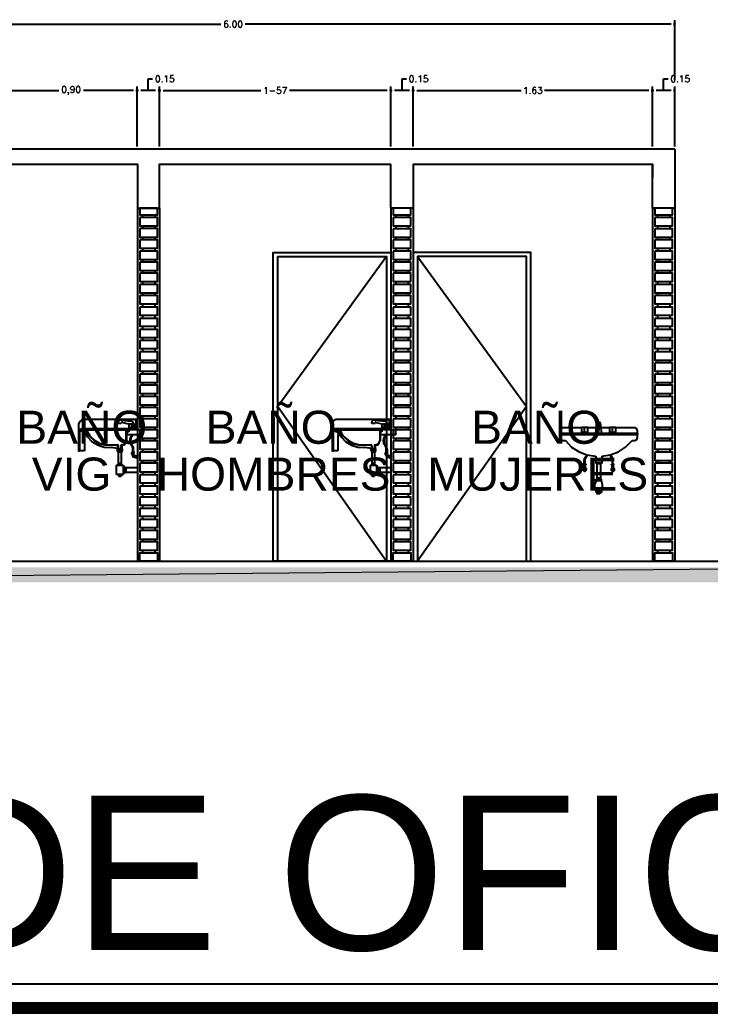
# Model space of a CAD drawing. Header units: inches. Extents: x 5 to 295, y 10 to 227.
# Drawn here: x 155.22 to 166.95, y 59.16 to 76.07 of the extents above; entities that cross this region are included whole.
import ezdxf

# ---------------------------------------------------------------- set-up
doc = ezdxf.new("R2010")
doc.units = ezdxf.units.IN
doc.header["$MEASUREMENT"] = 0
doc.linetypes.add('HIDDEN', pattern=[9.525, 6.35, -3.175])
for name, color, linetype in [('1- 2', 223, 'Continuous'), ('1- muro 1', 8, 'Continuous'), ('1- muro de carga', 5, 'Continuous'), ('1- proy', 2, 'HIDDEN'), ('1- tex', 81, 'Continuous'), ('8', 8, 'Continuous'), ('dim-75', 2, 'Continuous'), ('proy ante', 7, 'Continuous'), ('PUERTAS', 2, 'Continuous'), ('sanitarios', 2, 'Continuous')]:
    doc.layers.add(name, color=color, linetype=linetype)
doc.styles.add('75', font='romans.shx', dxfattribs={"height": 0.112})
doc.styles.add('ALA', font='arial.ttf')
doc.styles.add('ROMANT', font='arial.ttf', dxfattribs={"height": 22})
doc.dimstyles.new('DIM-75P', dxfattribs={"dimtxt": 0.06375, "dimasz": 0.06375, "dimexe": 0.0675, "dimexo": 0.0468, "dimgap": 0.0375, "dimtad": 0, "dimtih": 1, "dimtoh": 1, "dimzin": 0, "dimdsep": 46, "dimtxsty": '75', "dimblk": 'flecha', "dimcen": 0.0675, "dimclrd": 1, "dimclre": 1, "dimclrt": 256, "dimadec": 0, "dimazin": 0, "dimtfac": 1, "dimtmove": 1, "dimatfit": 3, "dimldrblk": 'flecha', "dimfxl": 0.045, "dimtolj": 1, "dimtzin": 0, "dimlwd": -1, "dimlwe": -1, "dimarcsym": 0})

# ---------------------------------------------------------------- blocks, each defined once
blk = doc.blocks.new('flecha')
at = {"ltscale": 6}
for points in [[(-0.02, 0.03), (-0.11, 0.13), (-0.12, 0.05), (-0.12, 0.21)], [(-0.02, -0.03), (-0.11, -0.13), (-0.12, -0.05), (-0.12, -0.21)]]:
    blk.add_hatch(color=256, dxfattribs=at).paths.add_polyline_path(points)
for p, q in [((0.01, -0.02), (-0.14, 0.24)), ((0.01, 0.02), (-0.14, -0.24)), ((-0.13, 0.24), (-0.13, 0.03)), ((-0.13, 0.03), (-0.1, 0.12)), ((0, 0), (-0.1, 0.12)), ((0, 0), (-0.1, -0.12)), ((-0.13, -0.02), (-0.13, -0.24)), ((-0.13, -0.02), (-0.1, -0.12))]:
    blk.add_line(p, q, dxfattribs=at)
for points in [[(-0.02, 0.03), (-0.11, 0.13), (-0.12, 0.05), (-0.12, 0.21)], [(-0.02, -0.03), (-0.11, -0.13), (-0.12, -0.05), (-0.12, -0.21)]]:
    blk.add_lwpolyline(points, close=True, dxfattribs=at)
blk = doc.blocks.new('*D1439')
at = {"layer": 'Defpoints', "color": 0, "transparency": 16777216}
for p in [(157.209, 74.865), (157.209, 73.865), (157.588, 73.865)]:
    blk.add_point(p, dxfattribs=at)
at = {"layer": 'dim-75', "color": 1, "transparency": 16777216}
for p, q in [((157.398, 74.865), (157.398, 75.063)), ((157.398, 75.063), (157.473, 75.063)), ((157.209, 73.912), (157.209, 74.933)), ((157.588, 73.912), (157.588, 74.933)), ((157.524, 74.865), (157.272, 74.865))]:
    blk.add_line(p, q, dxfattribs=at)
at = {"layer": 'dim-75', "color": 1, "transparency": 16777216, "xscale": 0.06375, "yscale": 0.06375, "zscale": 0.06375, "rotation": 180}
blk.add_blockref('flecha', (157.209, 74.865), dxfattribs=at)
at = {"layer": 'dim-75', "color": 1, "transparency": 16777216, "xscale": 0.06375, "yscale": 0.06375, "zscale": 0.06375}
blk.add_blockref('flecha', (157.588, 74.865), dxfattribs=at)
at = {"layer": 'dim-75', "transparency": 16777216, "insert": (157.681, 75.063), "char_height": 0.112, "attachment_point": 5, "style": '75'}
blk.add_mtext('\\A1;0.15', dxfattribs=at)
blk = doc.blocks.new('*D1440')
at = {"layer": 'Defpoints', "color": 0, "transparency": 16777216}
for p in [(161.521, 74.865), (161.521, 73.865), (161.9, 73.865)]:
    blk.add_point(p, dxfattribs=at)
at = {"layer": 'dim-75', "color": 1, "transparency": 16777216}
for p, q in [((161.711, 74.865), (161.711, 75.063)), ((161.711, 75.063), (161.786, 75.063)), ((161.521, 73.912), (161.521, 74.933)), ((161.9, 73.912), (161.9, 74.933)), ((161.837, 74.865), (161.585, 74.865))]:
    blk.add_line(p, q, dxfattribs=at)
at = {"layer": 'dim-75', "color": 1, "transparency": 16777216, "xscale": 0.06375, "yscale": 0.06375, "zscale": 0.06375, "rotation": 180}
blk.add_blockref('flecha', (161.521, 74.865), dxfattribs=at)
at = {"layer": 'dim-75', "color": 1, "transparency": 16777216, "xscale": 0.06375, "yscale": 0.06375, "zscale": 0.06375}
blk.add_blockref('flecha', (161.9, 74.865), dxfattribs=at)
at = {"layer": 'dim-75', "transparency": 16777216, "insert": (161.994, 75.063), "char_height": 0.112, "attachment_point": 5, "style": '75'}
blk.add_mtext('\\A1;0.15', dxfattribs=at)
blk = doc.blocks.new('*D1441')
at = {"layer": 'Defpoints', "color": 0, "transparency": 16777216}
for p in [(165.968, 74.865), (165.968, 73.865), (166.348, 73.865)]:
    blk.add_point(p, dxfattribs=at)
at = {"layer": 'dim-75', "color": 1, "transparency": 16777216}
for p, q in [((166.158, 74.865), (166.158, 75.063)), ((166.158, 75.063), (166.233, 75.063)), ((165.968, 73.912), (165.968, 74.933)), ((166.348, 73.912), (166.348, 74.933)), ((166.284, 74.865), (166.032, 74.865))]:
    blk.add_line(p, q, dxfattribs=at)
at = {"layer": 'dim-75', "color": 1, "transparency": 16777216, "xscale": 0.06375, "yscale": 0.06375, "zscale": 0.06375, "rotation": 180}
blk.add_blockref('flecha', (165.968, 74.865), dxfattribs=at)
at = {"layer": 'dim-75', "color": 1, "transparency": 16777216, "xscale": 0.06375, "yscale": 0.06375, "zscale": 0.06375}
blk.add_blockref('flecha', (166.348, 74.865), dxfattribs=at)
at = {"layer": 'dim-75', "transparency": 16777216, "insert": (166.441, 75.063), "char_height": 0.112, "attachment_point": 5, "style": '75'}
blk.add_mtext('\\A1;0.15', dxfattribs=at)
blk = doc.blocks.new('*D1442')
at = {"layer": 'Defpoints', "color": 0, "transparency": 16777216}
for p in [(151.332, 75.992), (151.332, 74.992), (166.348, 74.992)]:
    blk.add_point(p, dxfattribs=at)
at = {"layer": 'dim-75', "color": 1, "transparency": 16777216}
for p, q in [((151.332, 75.038), (151.332, 76.059)), ((151.396, 75.992), (158.634, 75.992)), ((166.284, 75.992), (159.045, 75.992)), ((166.348, 75.038), (166.348, 76.059))]:
    blk.add_line(p, q, dxfattribs=at)
at = {"layer": 'dim-75', "color": 1, "transparency": 16777216, "xscale": 0.06375, "yscale": 0.06375, "zscale": 0.06375, "rotation": 180}
blk.add_blockref('flecha', (151.332, 75.992), dxfattribs=at)
at = {"layer": 'dim-75', "color": 1, "transparency": 16777216, "xscale": 0.06375, "yscale": 0.06375, "zscale": 0.06375}
blk.add_blockref('flecha', (166.348, 75.992), dxfattribs=at)
at = {"layer": 'dim-75', "transparency": 16777216, "insert": (158.84, 75.992), "char_height": 0.112, "attachment_point": 5, "style": '75'}
blk.add_mtext('\\A1;6.00', dxfattribs=at)
blk = doc.blocks.new('*D1445')
at = {"layer": 'Defpoints', "color": 0, "transparency": 16777216}
for p in [(157.209, 74.865), (154.965, 73.865), (157.209, 73.865)]:
    blk.add_point(p, dxfattribs=at)
at = {"layer": 'dim-75', "color": 1, "transparency": 16777216}
for p, q in [((154.965, 73.912), (154.965, 74.933)), ((157.209, 73.912), (157.209, 74.933)), ((155.029, 74.865), (155.879, 74.865)), ((157.145, 74.865), (156.295, 74.865))]:
    blk.add_line(p, q, dxfattribs=at)
at = {"layer": 'dim-75', "color": 1, "transparency": 16777216, "xscale": 0.06375, "yscale": 0.06375, "zscale": 0.06375, "rotation": 180}
blk.add_blockref('flecha', (154.965, 74.865), dxfattribs=at)
at = {"layer": 'dim-75', "color": 1, "transparency": 16777216, "xscale": 0.06375, "yscale": 0.06375, "zscale": 0.06375}
blk.add_blockref('flecha', (157.209, 74.865), dxfattribs=at)
at = {"layer": 'dim-75', "transparency": 16777216, "insert": (156.087, 74.865), "char_height": 0.112, "attachment_point": 5, "style": '75'}
blk.add_mtext('\\A1;0,90', dxfattribs=at)
blk = doc.blocks.new('*D1446')
at = {"layer": 'Defpoints', "color": 0, "transparency": 16777216}
for p in [(161.521, 74.865), (157.588, 73.865), (161.521, 73.865)]:
    blk.add_point(p, dxfattribs=at)
at = {"layer": 'dim-75', "color": 1, "transparency": 16777216}
for p, q in [((157.588, 73.912), (157.588, 74.933)), ((161.521, 73.912), (161.521, 74.933)), ((157.651, 74.865), (159.312, 74.865)), ((161.458, 74.865), (159.797, 74.865))]:
    blk.add_line(p, q, dxfattribs=at)
at = {"layer": 'dim-75', "color": 1, "transparency": 16777216, "xscale": 0.06375, "yscale": 0.06375, "zscale": 0.06375, "rotation": 180}
blk.add_blockref('flecha', (157.588, 74.865), dxfattribs=at)
at = {"layer": 'dim-75', "color": 1, "transparency": 16777216, "xscale": 0.06375, "yscale": 0.06375, "zscale": 0.06375}
blk.add_blockref('flecha', (161.521, 74.865), dxfattribs=at)
at = {"layer": 'dim-75', "transparency": 16777216, "insert": (159.555, 74.865), "char_height": 0.112, "attachment_point": 5, "style": '75'}
blk.add_mtext('\\A1;1-57', dxfattribs=at)
blk = doc.blocks.new('*D1447')
at = {"layer": 'Defpoints', "color": 0, "transparency": 16777216}
for p in [(165.968, 74.865), (161.9, 73.865), (165.968, 73.865)]:
    blk.add_point(p, dxfattribs=at)
at = {"layer": 'dim-75', "color": 1, "transparency": 16777216}
for p, q in [((161.9, 73.912), (161.9, 74.933)), ((165.968, 73.912), (165.968, 74.933)), ((161.964, 74.865), (163.734, 74.865)), ((165.905, 74.865), (164.135, 74.865))]:
    blk.add_line(p, q, dxfattribs=at)
at = {"layer": 'dim-75', "color": 1, "transparency": 16777216, "xscale": 0.06375, "yscale": 0.06375, "zscale": 0.06375, "rotation": 180}
blk.add_blockref('flecha', (161.9, 74.865), dxfattribs=at)
at = {"layer": 'dim-75', "color": 1, "transparency": 16777216, "xscale": 0.06375, "yscale": 0.06375, "zscale": 0.06375}
blk.add_blockref('flecha', (165.968, 74.865), dxfattribs=at)
at = {"layer": 'dim-75', "transparency": 16777216, "insert": (163.934, 74.865), "char_height": 0.112, "attachment_point": 5, "style": '75'}
blk.add_mtext('\\A1;1.63', dxfattribs=at)

msp = doc.modelspace()

# ---------------------------------------------------------------- hatches: boundary and pattern name
at = {"layer": 'proy ante', "true_color": 0xffffff}
for points in [[(142.453, 66.756), (142.453, 66.503), (169.689, 66.756)], [(142.453, 66.503), (169.689, 66.756), (169.689, 66.503)]]:
    msp.add_hatch(color=7, dxfattribs=at).paths.add_polyline_path(points)

# ---------------------------------------------------------------- linework, layer by layer
at = {"layer": '1- 2', "lineweight": 25}
for points in [[(157.256, 72.862), (157.256, 72.751), (157.556, 72.751), (157.556, 72.862), (157.256, 72.862)], [(157.256, 72.704), (157.256, 72.562), (157.556, 72.562), (157.556, 72.704), (157.256, 72.704)], [(157.303, 72.751), (157.303, 72.704)], [(157.509, 72.751), (157.509, 72.704)], [(161.561, 72.862), (161.561, 72.751), (161.861, 72.751), (161.861, 72.862), (161.561, 72.862)], [(161.561, 72.704), (161.561, 72.562), (161.861, 72.562), (161.861, 72.704), (161.561, 72.704)], [(161.608, 72.751), (161.608, 72.704)], [(161.814, 72.751), (161.814, 72.704)], [(166.008, 72.862), (166.008, 72.751), (166.308, 72.751), (166.308, 72.862), (166.008, 72.862)], [(166.008, 72.704), (166.008, 72.562), (166.308, 72.562), (166.308, 72.704), (166.008, 72.704)], [(166.055, 72.751), (166.055, 72.704)], [(166.055, 72.751), (166.055, 72.704)], [(166.261, 72.751), (166.261, 72.704)], [(166.261, 72.751), (166.261, 72.704)], [(157.303, 72.562), (157.303, 72.515)], [(157.509, 72.562), (157.509, 72.515)], [(161.608, 72.562), (161.608, 72.514)], [(161.814, 72.562), (161.814, 72.514)], [(166.055, 72.562), (166.055, 72.514)], [(166.261, 72.562), (166.261, 72.514)], [(157.256, 72.515), (157.256, 72.372), (157.556, 72.372), (157.556, 72.515), (157.256, 72.515)], [(157.303, 72.372), (157.303, 72.325)], [(157.509, 72.372), (157.509, 72.325)], [(161.561, 72.514), (161.561, 72.372), (161.861, 72.372), (161.861, 72.514), (161.561, 72.514)], [(161.608, 72.372), (161.608, 72.325)], [(161.814, 72.372), (161.814, 72.325)], [(166.008, 72.514), (166.008, 72.372), (166.308, 72.372), (166.308, 72.514), (166.008, 72.514)], [(166.055, 72.372), (166.055, 72.325)], [(166.261, 72.372), (166.261, 72.325)], [(157.256, 72.325), (157.256, 72.183), (157.556, 72.183), (157.556, 72.325), (157.256, 72.325)], [(161.561, 72.325), (161.561, 72.183), (161.861, 72.183), (161.861, 72.325), (161.561, 72.325)], [(166.008, 72.325), (166.008, 72.183), (166.308, 72.183), (166.308, 72.325), (166.008, 72.325)], [(157.256, 72.135), (157.256, 71.993), (157.556, 71.993), (157.556, 72.135), (157.256, 72.135)], [(157.303, 72.183), (157.303, 72.135)], [(157.509, 72.183), (157.509, 72.135)], [(161.561, 72.135), (161.561, 71.993), (161.861, 71.993), (161.861, 72.135), (161.561, 72.135)], [(161.608, 72.183), (161.608, 72.135)], [(161.814, 72.183), (161.814, 72.135)], [(166.008, 72.135), (166.008, 71.993), (166.308, 71.993), (166.308, 72.135), (166.008, 72.135)], [(166.055, 72.183), (166.055, 72.135)], [(166.261, 72.183), (166.261, 72.135)], [(157.256, 71.946), (157.256, 71.804), (157.556, 71.804), (157.556, 71.946), (157.256, 71.946)], [(157.303, 71.993), (157.303, 71.946)], [(157.509, 71.993), (157.509, 71.946)], [(161.561, 71.946), (161.561, 71.804), (161.861, 71.804), (161.861, 71.946), (161.561, 71.946)], [(161.608, 71.993), (161.608, 71.946)], [(161.814, 71.993), (161.814, 71.946)], [(166.008, 71.946), (166.008, 71.804), (166.308, 71.804), (166.308, 71.946), (166.008, 71.946)], [(166.055, 71.993), (166.055, 71.946)], [(166.261, 71.993), (166.261, 71.946)], [(157.256, 71.756), (157.256, 71.614), (157.556, 71.614), (157.556, 71.756), (157.256, 71.756)], [(157.303, 71.804), (157.303, 71.756)], [(157.509, 71.804), (157.509, 71.756)], [(161.561, 71.756), (161.561, 71.614), (161.861, 71.614), (161.861, 71.756), (161.561, 71.756)], [(161.608, 71.804), (161.608, 71.756)], [(161.814, 71.804), (161.814, 71.756)], [(166.008, 71.756), (166.008, 71.614), (166.308, 71.614), (166.308, 71.756), (166.008, 71.756)], [(166.055, 71.804), (166.055, 71.756)], [(166.261, 71.804), (166.261, 71.756)], [(157.256, 71.567), (157.256, 71.424), (157.556, 71.424), (157.556, 71.567), (157.256, 71.567)], [(157.303, 71.614), (157.303, 71.567)], [(157.509, 71.614), (157.509, 71.567)], [(161.561, 71.567), (161.561, 71.424), (161.861, 71.424), (161.861, 71.567), (161.561, 71.567)], [(161.608, 71.614), (161.608, 71.567)], [(161.814, 71.614), (161.814, 71.567)], [(166.008, 71.567), (166.008, 71.424), (166.308, 71.424), (166.308, 71.567), (166.008, 71.567)], [(166.055, 71.614), (166.055, 71.567)], [(166.261, 71.614), (166.261, 71.567)], [(157.256, 71.377), (157.256, 71.235), (157.556, 71.235), (157.556, 71.377), (157.256, 71.377)], [(157.303, 71.424), (157.303, 71.377)], [(157.509, 71.424), (157.509, 71.377)], [(161.561, 71.377), (161.561, 71.235), (161.861, 71.235), (161.861, 71.377), (161.561, 71.377)], [(161.608, 71.424), (161.608, 71.377)], [(161.814, 71.424), (161.814, 71.377)], [(166.008, 71.377), (166.008, 71.235), (166.308, 71.235), (166.308, 71.377), (166.008, 71.377)], [(166.055, 71.424), (166.055, 71.377)], [(166.261, 71.424), (166.261, 71.377)], [(157.256, 71.18), (157.256, 71.045), (157.556, 71.045), (157.556, 71.18), (157.256, 71.18)], [(157.303, 71.235), (157.303, 71.18)], [(157.509, 71.235), (157.509, 71.18)], [(161.561, 71.18), (161.561, 71.045), (161.861, 71.045), (161.861, 71.18), (161.561, 71.18)], [(161.608, 71.235), (161.608, 71.18)], [(161.814, 71.235), (161.814, 71.18)], [(166.008, 71.18), (166.008, 71.045), (166.308, 71.045), (166.308, 71.18), (166.008, 71.18)], [(166.055, 71.235), (166.055, 71.18)], [(166.261, 71.235), (166.261, 71.18)], [(157.303, 71.045), (157.303, 70.99)], [(157.509, 71.045), (157.509, 70.99)], [(161.608, 71.045), (161.608, 70.99)], [(161.814, 71.045), (161.814, 70.99)], [(166.055, 71.045), (166.055, 70.99)], [(166.261, 71.045), (166.261, 70.99)], [(157.256, 70.99), (157.256, 70.856), (157.556, 70.856), (157.556, 70.99), (157.256, 70.99)], [(157.303, 70.856), (157.303, 70.8)], [(157.509, 70.856), (157.509, 70.8)], [(161.561, 70.99), (161.561, 70.856), (161.861, 70.856), (161.861, 70.99), (161.561, 70.99)], [(161.608, 70.856), (161.608, 70.8)], [(161.814, 70.856), (161.814, 70.8)], [(166.008, 70.99), (166.008, 70.856), (166.308, 70.856), (166.308, 70.99), (166.008, 70.99)], [(166.055, 70.856), (166.055, 70.8)], [(166.261, 70.856), (166.261, 70.8)], [(157.256, 70.8), (157.256, 70.666), (157.556, 70.666), (157.556, 70.8), (157.256, 70.8)], [(157.303, 70.666), (157.303, 70.611)], [(157.509, 70.666), (157.509, 70.611)], [(161.561, 70.8), (161.561, 70.666), (161.861, 70.666), (161.861, 70.8), (161.561, 70.8)], [(161.608, 70.666), (161.608, 70.611)], [(161.814, 70.666), (161.814, 70.611)], [(166.008, 70.8), (166.008, 70.666), (166.308, 70.666), (166.308, 70.8), (166.008, 70.8)], [(166.055, 70.666), (166.055, 70.611)], [(166.261, 70.666), (166.261, 70.611)], [(157.256, 70.611), (157.256, 70.477), (157.556, 70.477), (157.556, 70.611), (157.256, 70.611)], [(161.561, 70.611), (161.561, 70.477), (161.861, 70.477), (161.861, 70.611), (161.561, 70.611)], [(166.008, 70.611), (166.008, 70.477), (166.308, 70.477), (166.308, 70.611), (166.008, 70.611)], [(157.256, 70.421), (157.256, 70.279), (157.556, 70.279), (157.556, 70.421), (157.256, 70.421)], [(157.303, 70.477), (157.303, 70.421)], [(157.509, 70.477), (157.509, 70.421)], [(161.561, 70.421), (161.561, 70.279), (161.861, 70.279), (161.861, 70.421), (161.561, 70.421)], [(161.608, 70.477), (161.608, 70.421)], [(161.814, 70.477), (161.814, 70.421)], [(166.008, 70.421), (166.008, 70.279), (166.308, 70.279), (166.308, 70.421), (166.008, 70.421)], [(166.055, 70.477), (166.055, 70.421)], [(166.261, 70.477), (166.261, 70.421)], [(157.256, 70.232), (157.256, 70.09), (157.556, 70.09), (157.556, 70.232), (157.256, 70.232)], [(157.303, 70.279), (157.303, 70.232)], [(157.509, 70.279), (157.509, 70.232)], [(161.561, 70.232), (161.561, 70.09), (161.861, 70.09), (161.861, 70.232), (161.561, 70.232)], [(161.608, 70.279), (161.608, 70.232)], [(161.814, 70.279), (161.814, 70.232)], [(166.008, 70.232), (166.008, 70.09), (166.308, 70.09), (166.308, 70.232), (166.008, 70.232)], [(166.055, 70.279), (166.055, 70.232)], [(166.261, 70.279), (166.261, 70.232)], [(157.256, 70.042), (157.256, 69.9), (157.556, 69.9), (157.556, 70.042), (157.256, 70.042)], [(157.303, 70.09), (157.303, 70.042)], [(157.509, 70.09), (157.509, 70.042)], [(161.561, 70.042), (161.561, 69.9), (161.861, 69.9), (161.861, 70.042), (161.561, 70.042)], [(161.608, 70.09), (161.608, 70.042)], [(161.814, 70.09), (161.814, 70.042)], [(166.008, 70.042), (166.008, 69.9), (166.308, 69.9), (166.308, 70.042), (166.008, 70.042)], [(166.055, 70.09), (166.055, 70.042)], [(166.261, 70.09), (166.261, 70.042)], [(157.256, 69.853), (157.256, 69.71), (157.556, 69.71), (157.556, 69.853), (157.256, 69.853)], [(157.303, 69.9), (157.303, 69.853)], [(157.509, 69.9), (157.509, 69.853)], [(161.561, 69.853), (161.561, 69.71), (161.861, 69.71), (161.861, 69.853), (161.561, 69.853)], [(161.608, 69.9), (161.608, 69.853)], [(161.814, 69.9), (161.814, 69.853)], [(166.008, 69.853), (166.008, 69.71), (166.308, 69.71), (166.308, 69.853), (166.008, 69.853)], [(166.055, 69.9), (166.055, 69.853)], [(166.261, 69.9), (166.261, 69.853)], [(157.256, 69.663), (157.256, 69.521), (157.556, 69.521), (157.556, 69.663), (157.256, 69.663)], [(157.303, 69.71), (157.303, 69.663)], [(157.509, 69.71), (157.509, 69.663)], [(161.561, 69.663), (161.561, 69.521), (161.861, 69.521), (161.861, 69.663), (161.561, 69.663)], [(161.608, 69.71), (161.608, 69.663)], [(161.814, 69.71), (161.814, 69.663)], [(166.008, 69.663), (166.008, 69.521), (166.308, 69.521), (166.308, 69.663), (166.008, 69.663)], [(166.055, 69.71), (166.055, 69.663)], [(166.261, 69.71), (166.261, 69.663)], [(157.303, 69.521), (157.303, 69.473)], [(157.509, 69.521), (157.509, 69.473)], [(161.608, 69.521), (161.608, 69.473)], [(161.814, 69.521), (161.814, 69.473)], [(166.055, 69.521), (166.055, 69.473)], [(166.261, 69.521), (166.261, 69.473)], [(157.256, 69.473), (157.256, 69.331), (157.556, 69.331), (157.556, 69.473), (157.256, 69.473)], [(157.303, 69.331), (157.303, 69.284)], [(157.509, 69.331), (157.509, 69.284)], [(161.561, 69.473), (161.561, 69.331), (161.861, 69.331), (161.861, 69.473), (161.561, 69.473)], [(161.608, 69.331), (161.608, 69.284)], [(161.814, 69.331), (161.814, 69.284)], [(166.008, 69.473), (166.008, 69.331), (166.308, 69.331), (166.308, 69.473), (166.008, 69.473)], [(166.055, 69.331), (166.055, 69.284)], [(166.261, 69.331), (166.261, 69.284)], [(157.256, 69.284), (157.256, 69.142), (157.556, 69.142), (157.556, 69.284), (157.256, 69.284)], [(161.561, 69.284), (161.561, 69.142), (161.861, 69.142), (161.861, 69.284), (161.561, 69.284)], [(166.008, 69.284), (166.008, 69.142), (166.308, 69.142), (166.308, 69.284), (166.008, 69.284)], [(157.256, 69.094), (157.256, 68.952), (157.556, 68.952), (157.556, 69.094), (157.256, 69.094)], [(157.303, 69.142), (157.303, 69.094)], [(157.509, 69.142), (157.509, 69.094)], [(161.561, 69.094), (161.561, 68.952), (161.861, 68.952), (161.861, 69.094), (161.561, 69.094)], [(161.608, 69.142), (161.608, 69.094)], [(161.814, 69.142), (161.814, 69.094)], [(166.008, 69.094), (166.008, 68.952), (166.308, 68.952), (166.308, 69.094), (166.008, 69.094)], [(166.055, 69.142), (166.055, 69.094)], [(166.261, 69.142), (166.261, 69.094)], [(157.256, 68.905), (157.256, 68.763), (157.556, 68.763), (157.556, 68.905), (157.256, 68.905)], [(157.303, 68.952), (157.303, 68.905)], [(157.509, 68.952), (157.509, 68.905)], [(161.561, 68.905), (161.561, 68.763), (161.861, 68.763), (161.861, 68.905), (161.561, 68.905)], [(161.608, 68.952), (161.608, 68.905)], [(161.814, 68.952), (161.814, 68.905)], [(166.008, 68.905), (166.008, 68.763), (166.308, 68.763), (166.308, 68.905), (166.008, 68.905)], [(166.055, 68.952), (166.055, 68.905)], [(166.261, 68.952), (166.261, 68.905)], [(157.256, 68.715), (157.256, 68.573), (157.556, 68.573), (157.556, 68.715), (157.256, 68.715)], [(157.303, 68.763), (157.303, 68.715)], [(157.509, 68.763), (157.509, 68.715)], [(161.561, 68.715), (161.561, 68.573), (161.861, 68.573), (161.861, 68.715), (161.561, 68.715)], [(161.608, 68.763), (161.608, 68.715)], [(161.814, 68.763), (161.814, 68.715)], [(166.008, 68.715), (166.008, 68.573), (166.308, 68.573), (166.308, 68.715), (166.008, 68.715)], [(166.055, 68.763), (166.055, 68.715)], [(166.261, 68.763), (166.261, 68.715)], [(157.256, 68.526), (157.256, 68.383), (157.556, 68.383), (157.556, 68.526), (157.256, 68.526)], [(157.303, 68.573), (157.303, 68.526)], [(157.509, 68.573), (157.509, 68.526)], [(161.561, 68.526), (161.561, 68.383), (161.861, 68.383), (161.861, 68.526), (161.561, 68.526)], [(161.608, 68.573), (161.608, 68.526)], [(161.814, 68.573), (161.814, 68.526)], [(166.008, 68.526), (166.008, 68.383), (166.308, 68.383), (166.308, 68.526), (166.008, 68.526)], [(166.055, 68.573), (166.055, 68.526)], [(166.261, 68.573), (166.261, 68.526)], [(157.256, 68.328), (157.256, 68.194), (157.556, 68.194), (157.556, 68.328), (157.256, 68.328)], [(157.303, 68.383), (157.303, 68.328)], [(157.509, 68.383), (157.509, 68.328)], [(161.561, 68.328), (161.561, 68.194), (161.861, 68.194), (161.861, 68.328), (161.561, 68.328)], [(161.608, 68.383), (161.608, 68.328)], [(161.814, 68.383), (161.814, 68.328)], [(166.008, 68.328), (166.008, 68.194), (166.308, 68.194), (166.308, 68.328), (166.008, 68.328)], [(166.055, 68.383), (166.055, 68.328)], [(166.261, 68.383), (166.261, 68.328)], [(157.256, 68.139), (157.256, 68.004), (157.556, 68.004), (157.556, 68.139), (157.256, 68.139)], [(157.303, 68.194), (157.303, 68.139)], [(157.509, 68.194), (157.509, 68.139)], [(161.561, 68.138), (161.561, 68.004), (161.861, 68.004), (161.861, 68.138), (161.561, 68.138)], [(161.608, 68.194), (161.608, 68.138)], [(161.814, 68.194), (161.814, 68.138)], [(166.008, 68.138), (166.008, 68.004), (166.308, 68.004), (166.308, 68.138), (166.008, 68.138)], [(166.055, 68.194), (166.055, 68.138)], [(166.261, 68.194), (166.261, 68.138)], [(157.303, 68.004), (157.303, 67.949)], [(157.509, 68.004), (157.509, 67.949)], [(161.608, 68.004), (161.608, 67.949)], [(161.814, 68.004), (161.814, 67.949)], [(166.055, 68.004), (166.055, 67.949)], [(166.261, 68.004), (166.261, 67.949)], [(157.256, 67.949), (157.256, 67.815), (157.556, 67.815), (157.556, 67.949), (157.256, 67.949)], [(157.303, 67.815), (157.303, 67.759)], [(157.509, 67.815), (157.509, 67.759)], [(161.561, 67.949), (161.561, 67.815), (161.861, 67.815), (161.861, 67.949), (161.561, 67.949)], [(161.608, 67.815), (161.608, 67.759)], [(161.814, 67.815), (161.814, 67.759)], [(166.008, 67.949), (166.008, 67.815), (166.308, 67.815), (166.308, 67.949), (166.008, 67.949)], [(166.055, 67.815), (166.055, 67.759)], [(166.261, 67.815), (166.261, 67.759)], [(157.256, 67.759), (157.256, 67.625), (157.556, 67.625), (157.556, 67.759), (157.256, 67.759)], [(157.303, 67.625), (157.303, 67.57)], [(157.509, 67.625), (157.509, 67.57)], [(161.561, 67.759), (161.561, 67.625), (161.861, 67.625), (161.861, 67.759), (161.561, 67.759)], [(161.608, 67.625), (161.608, 67.57)], [(161.814, 67.625), (161.814, 67.57)], [(166.008, 67.759), (166.008, 67.625), (166.308, 67.625), (166.308, 67.759), (166.008, 67.759)], [(166.055, 67.625), (166.055, 67.57)], [(166.261, 67.625), (166.261, 67.57)], [(157.256, 67.57), (157.256, 67.436), (157.556, 67.436), (157.556, 67.57), (157.256, 67.57)], [(161.561, 67.57), (161.561, 67.435), (161.861, 67.435), (161.861, 67.57), (161.561, 67.57)], [(166.008, 67.57), (166.008, 67.435), (166.308, 67.435), (166.308, 67.57), (166.008, 67.57)], [(157.256, 67.38), (157.256, 67.238), (157.556, 67.238), (157.556, 67.38), (157.256, 67.38)], [(157.303, 67.436), (157.303, 67.38)], [(157.509, 67.436), (157.509, 67.38)], [(161.561, 67.38), (161.561, 67.238), (161.861, 67.238), (161.861, 67.38), (161.561, 67.38)], [(161.608, 67.435), (161.608, 67.38)], [(161.814, 67.435), (161.814, 67.38)], [(166.008, 67.38), (166.008, 67.238), (166.308, 67.238), (166.308, 67.38), (166.008, 67.38)], [(166.055, 67.435), (166.055, 67.38)], [(166.261, 67.435), (166.261, 67.38)], [(157.256, 67.191), (157.256, 67.048), (157.556, 67.048), (157.556, 67.191), (157.256, 67.191)], [(157.303, 67.238), (157.303, 67.191)], [(157.509, 67.238), (157.509, 67.191)], [(161.561, 67.191), (161.561, 67.048), (161.861, 67.048), (161.861, 67.191), (161.561, 67.191)], [(161.608, 67.238), (161.608, 67.191)], [(161.814, 67.238), (161.814, 67.191)], [(166.008, 67.191), (166.008, 67.048), (166.308, 67.048), (166.308, 67.191), (166.008, 67.191)], [(166.055, 67.238), (166.055, 67.191)], [(166.261, 67.238), (166.261, 67.191)], [(157.256, 66.859), (157.256, 67.001), (157.556, 67.001), (157.556, 66.859), (157.256, 66.859)], [(157.303, 67.048), (157.303, 67.001)], [(157.509, 67.048), (157.509, 67.001)], [(161.561, 66.859), (161.561, 67.001), (161.861, 67.001), (161.861, 66.859), (161.561, 66.859)], [(161.608, 67.048), (161.608, 67.001)], [(161.814, 67.048), (161.814, 67.001)], [(166.008, 66.859), (166.008, 67.001), (166.308, 67.001), (166.308, 66.859), (166.008, 66.859)], [(166.055, 67.048), (166.055, 67.001)], [(166.261, 67.048), (166.261, 67.001)]]:
    msp.add_lwpolyline(points, dxfattribs=at)
at = {"layer": '1- muro 1', "lineweight": 25}
for points in [[(166.348, 73.865), (166.348, 66.859)], [(157.216, 72.862), (157.216, 66.859)], [(157.588, 72.862), (157.588, 66.859)], [(161.521, 72.862), (161.521, 66.859)], [(161.9, 72.862), (161.9, 66.859)], [(165.968, 72.862), (165.968, 66.859)]]:
    msp.add_lwpolyline(points, dxfattribs=at)
at = {"layer": '1- muro de carga', "lineweight": 25}
for points in [[(166.348, 73.865), (147.959, 73.865), (147.959, 72.862), (148.338, 72.862), (148.338, 73.612), (151.34, 73.612), (151.34, 72.862), (151.711, 72.862), (151.711, 73.612), (154.594, 73.612), (154.594, 72.862), (154.965, 72.862), (154.965, 73.612), (157.216, 73.612), (157.216, 72.862), (157.588, 72.862), (157.588, 73.612), (161.521, 73.612)], [(166.348, 73.865), (166.348, 72.862), (165.968, 72.862), (165.968, 73.612), (165.968, 73.383)], [(161.9, 73.612), (161.9, 72.862), (161.521, 72.862), (161.521, 73.612)], [(161.9, 73.612), (165.968, 73.612)]]:
    msp.add_lwpolyline(points, dxfattribs=at)
at = {"layer": '1- proy'}
for p, q in [((161.45, 72.041), (159.602, 69.489)), ((161.972, 72.041), (163.828, 69.489)), ((159.602, 69.489), (161.45, 66.859)), ((163.828, 69.489), (161.972, 66.859))]:
    msp.add_line(p, q, dxfattribs=at)
at = {"layer": '8'}
msp.add_line((128.713, 59.673), (180.463, 59.673), dxfattribs=at)
at = {"layer": '8', "const_width": 0.206}
msp.add_lwpolyline([(128.713, 59.262), (180.463, 59.262)], dxfattribs=at)
at = {"layer": 'proy ante', "color": 7, "lineweight": 25, "true_color": 0xffffff}
msp.add_lwpolyline([(142.453, 66.859), (169.697, 66.859)], dxfattribs=at)
at = {"layer": 'proy ante', "lineweight": 0}
for points in [[(142.453, 66.756), (142.453, 66.503), (169.689, 66.756)], [(142.453, 66.503), (169.689, 66.756), (169.689, 66.503)]]:
    msp.add_lwpolyline(points, dxfattribs=at)
at = {"layer": 'PUERTAS', "lineweight": 25}
for points in [[(159.523, 66.859), (159.523, 72.112), (161.521, 72.112), (161.521, 66.859), (159.523, 66.859)], [(159.523, 72.112), (159.523, 72.112)], [(159.602, 66.859), (159.602, 72.041), (161.45, 72.041), (161.45, 66.859)], [(163.899, 66.859), (163.899, 72.112), (161.9, 72.112), (161.9, 66.859), (163.899, 66.859)], [(163.828, 66.859), (163.828, 72.041), (161.972, 72.041), (161.972, 66.859)]]:
    msp.add_lwpolyline(points, dxfattribs=at)
at = {"layer": 'sanitarios', "lineweight": 25}
for points in [[(156.3, 69.276), (156.261, 69.26), (156.229, 69.229), (156.213, 69.189)], [(156.213, 69.189), (156.213, 69.063)], [(156.3, 69.276), (157.216, 69.276)], [(156.885, 69.229), (156.877, 69.221)], [(156.877, 69.221), (156.877, 69.213), (156.885, 69.205)], [(156.94, 69.26), (156.908, 69.252), (156.885, 69.229)], [(156.885, 69.205), (156.94, 69.205)], [(156.94, 69.26), (157.106, 69.244)], [(156.964, 69.221), (156.948, 69.221), (156.94, 69.205)], [(156.94, 69.205), (156.94, 69.213)], [(156.964, 69.221), (157.058, 69.197)], [(157.066, 69.189), (157.058, 69.197)], [(157.066, 69.189), (157.066, 69.11)], [(157.082, 69.197), (157.161, 69.197)], [(157.082, 69.134), (157.082, 69.197)], [(157.145, 69.205), (157.137, 69.229), (157.106, 69.244)], [(157.122, 69.134), (157.122, 69.197)], [(157.145, 69.205), (157.145, 69.197)], [(157.161, 69.134), (157.161, 69.197)], [(157.216, 69.276), (157.216, 69.118), (157.185, 69.118)], [(157.185, 69.244), (157.193, 69.252)], [(157.185, 69.244), (157.185, 69.118)], [(157.209, 69.276), (157.193, 69.268), (157.193, 69.252)], [(160.605, 69.276), (160.566, 69.26), (160.534, 69.229), (160.526, 69.189)], [(160.526, 69.189), (160.526, 69.063)], [(160.605, 69.276), (161.521, 69.276)], [(161.197, 69.229), (161.19, 69.221)], [(161.19, 69.221), (161.19, 69.213), (161.197, 69.205)], [(161.245, 69.26), (161.213, 69.252), (161.197, 69.229)], [(161.197, 69.205), (161.253, 69.205)], [(161.245, 69.26), (161.419, 69.244)], [(161.269, 69.221), (161.261, 69.221), (161.253, 69.205)], [(161.253, 69.205), (161.253, 69.213)], [(161.269, 69.221), (161.371, 69.197)], [(161.371, 69.189), (161.371, 69.197)], [(161.371, 69.189), (161.371, 69.11)], [(161.387, 69.197), (161.474, 69.197)], [(161.387, 69.134), (161.387, 69.197)], [(161.458, 69.205), (161.442, 69.229), (161.419, 69.244)], [(161.427, 69.134), (161.427, 69.197)], [(161.458, 69.205), (161.458, 69.197)], [(161.474, 69.134), (161.474, 69.197)], [(161.521, 69.276), (161.521, 69.118), (161.49, 69.118)], [(161.49, 69.244), (161.498, 69.252)], [(161.49, 69.244), (161.49, 69.118)], [(161.513, 69.276), (161.506, 69.268), (161.498, 69.252)], [(165.005, 69.031), (165.107, 69.031), (165.084, 69.213)], [(165.005, 69.031), (165.021, 69.213)], [(165.084, 69.213), (165.076, 69.221), (165.036, 69.221), (165.028, 69.213), (165.021, 69.213)], [(165.028, 69.221), (165.028, 69.213), (165.021, 69.213)], [(165.021, 69.165), (165.021, 69.213)], [(165.021, 69.165), (165.028, 69.157), (165.036, 69.15)], [(165.076, 69.15), (165.036, 69.15)], [(165.084, 69.213), (165.076, 69.221)], [(165.076, 69.15), (165.084, 69.157), (165.084, 69.213)], [(156.269, 69.11), (156.229, 69.094), (156.213, 69.063)], [(156.213, 69.063), (156.213, 68.739), (156.229, 68.739)], [(156.269, 69.094), (156.245, 69.086), (156.229, 69.063)], [(156.229, 69.063), (156.229, 68.739)], [(156.355, 69.11), (156.269, 69.11)], [(156.403, 69.094), (156.269, 69.094)], [(156.276, 69.063), (156.276, 69.094)], [(156.308, 69.063), (156.276, 69.063)], [(157.058, 69.086), (156.284, 69.086)], [(156.284, 69.071), (156.284, 69.086)], [(156.34, 69.071), (156.284, 69.071)], [(156.308, 69.071), (156.363, 68.976), (156.442, 68.889), (156.545, 68.834), (156.648, 68.802), (156.766, 68.794)], [(156.316, 69.007), (156.34, 69.007), (156.308, 69.063)], [(156.316, 69.007), (156.316, 68.739)], [(156.34, 69.071), (156.403, 68.984), (156.482, 68.905), (156.577, 68.857), (156.687, 68.834)], [(156.348, 69.086), (156.403, 68.992), (156.482, 68.92), (156.577, 68.865), (156.687, 68.841)], [(157.035, 69.11), (156.355, 69.11)], [(156.355, 69.094), (156.363, 69.094), (156.363, 69.11), (156.355, 69.11)], [(157.027, 69.094), (156.355, 69.094)], [(156.363, 69.102), (156.363, 69.11)], [(157.019, 69.086), (157.019, 68.905)], [(157.035, 69.11), (157.027, 69.11), (157.027, 69.094)], [(157.216, 69.094), (157.027, 69.094)], [(157.058, 69.086), (157.058, 69.071), (157.027, 69.071)], [(157.027, 69.071), (157.027, 68.905)], [(157.145, 69.11), (157.035, 69.11)], [(157.066, 69.063), (157.035, 69.063), (157.035, 69.015), (157.303, 69.015), (157.303, 69.094), (157.066, 69.094), (157.066, 69.063)], [(157.082, 69.134), (157.161, 69.134)], [(157.137, 68.763), (157.137, 68.794), (157.13, 68.794), (157.13, 68.81), (157.122, 68.81), (157.122, 68.818), (157.114, 68.826), (157.114, 68.834), (157.106, 68.834), (157.106, 68.849), (157.098, 68.857), (157.098, 68.865), (157.09, 68.873), (157.09, 68.944), (157.098, 68.952), (157.098, 68.968), (157.106, 68.968), (157.106, 68.984), (157.114, 68.984), (157.114, 68.992), (157.122, 68.999), (157.122, 69.015)], [(157.098, 69.11), (157.098, 69.134)], [(157.145, 68.763), (157.145, 68.802), (157.137, 68.802), (157.137, 68.81), (157.13, 68.818), (157.13, 68.826), (157.122, 68.826), (157.122, 68.834), (157.114, 68.841), (157.114, 68.857), (157.106, 68.857), (157.106, 68.881), (157.098, 68.889), (157.098, 68.936), (157.106, 68.936), (157.106, 68.96), (157.114, 68.968), (157.114, 68.976), (157.122, 68.984), (157.122, 68.992), (157.13, 68.992), (157.13, 69.007), (157.137, 69.015)], [(157.145, 69.11), (157.145, 69.134)], [(157.216, 69.11), (157.145, 69.11)], [(157.153, 69.134), (157.153, 69.11)], [(157.216, 69.11), (157.216, 69.094)], [(160.573, 69.11), (160.542, 69.094), (160.526, 69.063)], [(160.526, 69.063), (160.526, 68.739), (160.542, 68.739)], [(160.573, 69.094), (160.55, 69.086), (160.542, 69.063)], [(160.542, 69.063), (160.542, 68.739)], [(160.66, 69.11), (160.573, 69.11)], [(160.716, 69.094), (160.573, 69.094)], [(160.581, 69.063), (160.581, 69.094)], [(160.613, 69.063), (160.581, 69.063)], [(161.371, 69.086), (160.589, 69.086)], [(160.589, 69.071), (160.589, 69.086)], [(160.652, 69.071), (160.589, 69.071)], [(160.613, 69.071), (160.676, 68.976), (160.755, 68.889), (160.85, 68.834), (160.96, 68.802), (161.071, 68.794)], [(160.621, 69.007), (160.645, 69.007), (160.613, 69.063)], [(160.621, 69.007), (160.621, 68.739)], [(160.652, 69.086), (160.708, 68.992), (160.795, 68.92), (160.889, 68.865), (160.992, 68.841)], [(160.652, 69.071), (160.716, 68.984), (160.795, 68.905), (160.889, 68.857), (160.992, 68.834)], [(161.348, 69.11), (160.66, 69.11)], [(160.66, 69.094), (160.668, 69.094), (160.668, 69.11), (160.66, 69.11)], [(161.34, 69.094), (160.66, 69.094)], [(160.668, 69.102), (160.668, 69.11)], [(161.332, 69.086), (161.332, 68.905)], [(161.348, 69.11), (161.34, 69.11), (161.34, 69.094)], [(161.521, 69.094), (161.34, 69.094)], [(161.371, 69.063), (161.34, 69.063), (161.34, 69.015), (161.608, 69.015), (161.608, 69.094), (161.371, 69.094), (161.371, 69.063)], [(161.371, 69.086), (161.371, 69.071), (161.34, 69.071)], [(161.34, 69.071), (161.34, 68.905)], [(161.458, 69.11), (161.348, 69.11)], [(161.387, 69.134), (161.474, 69.134)], [(161.442, 68.763), (161.442, 68.802), (161.434, 68.802), (161.434, 68.818), (161.427, 68.818), (161.427, 68.826), (161.419, 68.834), (161.411, 68.841), (161.411, 68.857), (161.403, 68.857), (161.403, 68.889), (161.395, 68.897), (161.395, 68.92), (161.403, 68.928), (161.403, 68.96), (161.411, 68.96), (161.411, 68.976), (161.419, 68.984), (161.419, 68.992), (161.427, 68.992), (161.427, 69.007), (161.434, 69.007), (161.434, 69.015)], [(161.403, 69.11), (161.403, 69.134)], [(161.458, 68.763), (161.458, 68.778), (161.45, 68.786), (161.45, 68.802), (161.442, 68.81), (161.442, 68.818), (161.434, 68.826), (161.427, 68.834), (161.427, 68.841), (161.419, 68.849), (161.419, 68.857), (161.411, 68.865), (161.411, 68.952), (161.419, 68.96), (161.419, 68.968), (161.427, 68.976), (161.427, 68.984), (161.434, 68.992), (161.434, 68.999), (161.442, 69.007), (161.442, 69.015)], [(161.521, 69.11), (161.458, 69.11)], [(161.521, 69.11), (161.521, 69.094)], [(164.444, 69.126), (164.404, 69.11), (164.389, 69.078)], [(164.389, 69.078), (164.389, 68.96)], [(165.716, 69.031), (164.389, 69.031)], [(164.389, 69.031), (164.389, 69.015)], [(164.389, 69.015), (165.716, 69.015)], [(165.716, 69.015), (164.389, 69.015)], [(164.768, 69.126), (164.444, 69.126)], [(164.768, 69.055), (164.768, 69.142)], [(164.768, 69.142), (164.87, 69.142)], [(164.768, 69.055), (164.87, 69.055)], [(164.784, 69.031), (164.784, 69.055)], [(164.784, 69.031), (164.847, 69.031)], [(164.815, 69.055), (164.815, 69.142)], [(164.847, 69.031), (164.847, 69.055)], [(164.847, 69.031), (165.258, 69.031)], [(164.87, 69.055), (164.87, 69.142)], [(165.013, 69.126), (164.87, 69.126)], [(165.092, 69.134), (165.013, 69.134)], [(165.242, 69.126), (165.092, 69.126)], [(165.242, 69.055), (165.242, 69.142)], [(165.242, 69.142), (165.344, 69.142)], [(165.242, 69.055), (165.344, 69.055)], [(165.257, 69.031), (165.257, 69.055)], [(165.257, 69.031), (165.321, 69.031)], [(165.289, 69.055), (165.289, 69.142)], [(165.321, 69.031), (165.321, 69.055)], [(165.344, 69.055), (165.344, 69.142)], [(165.716, 69.078), (165.7, 69.11), (165.668, 69.126), (165.344, 69.126)], [(165.668, 68.913), (165.7, 68.928), (165.716, 68.96), (165.716, 69.078)], [(165.716, 69.031), (165.716, 69.015)], [(156.687, 68.841), (156.869, 68.841)], [(156.869, 68.834), (156.687, 68.834)], [(156.861, 68.841), (156.877, 68.841)], [(156.877, 68.826), (156.877, 68.834), (156.869, 68.834)], [(156.885, 68.826), (156.885, 68.834), (156.877, 68.841)], [(156.877, 68.826), (156.877, 68.77)], [(156.885, 68.826), (156.885, 68.77)], [(156.956, 68.841), (156.948, 68.841), (156.94, 68.834), (156.932, 68.826), (156.932, 68.77)], [(156.948, 68.834), (156.948, 68.826)], [(156.956, 68.834), (156.948, 68.834)], [(156.948, 68.826), (156.948, 68.77)], [(156.956, 68.841), (156.987, 68.849), (157.011, 68.873), (157.019, 68.905)], [(156.956, 68.834), (156.987, 68.841), (157.019, 68.873), (157.027, 68.905)], [(160.992, 68.841), (161.174, 68.841)], [(161.174, 68.834), (160.992, 68.834)], [(161.174, 68.841), (161.182, 68.841)], [(161.19, 68.826), (161.182, 68.834), (161.174, 68.834)], [(161.197, 68.826), (161.19, 68.834), (161.182, 68.841)], [(161.19, 68.826), (161.19, 68.77)], [(161.197, 68.826), (161.197, 68.77)], [(161.261, 68.841), (161.245, 68.834), (161.245, 68.77)], [(161.261, 68.834), (161.253, 68.834), (161.253, 68.826)], [(161.253, 68.826), (161.253, 68.77)], [(161.261, 68.841), (161.292, 68.849), (161.316, 68.873), (161.332, 68.905)], [(161.261, 68.834), (161.3, 68.841), (161.324, 68.873), (161.34, 68.905)], [(161.261, 68.834), (161.261, 68.841)], [(164.389, 68.96), (164.404, 68.928), (164.444, 68.913)], [(164.444, 68.913), (164.491, 68.913)], [(164.491, 68.913), (164.594, 68.802), (164.72, 68.723), (164.855, 68.668), (165.005, 68.644)], [(165.107, 68.644), (165.25, 68.668), (165.392, 68.723), (165.51, 68.802), (165.621, 68.913)], [(165.621, 68.913), (165.668, 68.913)], [(156.316, 68.739), (156.229, 68.739)], [(156.877, 68.778), (156.766, 68.794)], [(156.956, 68.77), (156.869, 68.77)], [(156.869, 68.77), (156.869, 68.739)], [(156.956, 68.739), (156.869, 68.739)], [(156.877, 68.739), (156.877, 68.715)], [(156.948, 68.715), (156.877, 68.715)], [(156.885, 68.715), (156.885, 68.51)], [(156.94, 68.715), (156.94, 68.51)], [(156.948, 68.739), (156.948, 68.715)], [(156.956, 68.77), (156.956, 68.739)], [(157.13, 68.699), (157.122, 68.699), (157.114, 68.691), (157.114, 68.684), (157.122, 68.676)], [(157.114, 68.684), (157.122, 68.676), (157.13, 68.676)], [(157.161, 68.715), (157.122, 68.715)], [(157.122, 68.707), (157.122, 68.715)], [(157.161, 68.707), (157.122, 68.707)], [(157.122, 68.676), (157.13, 68.676)], [(157.13, 68.715), (157.13, 68.723)], [(157.137, 68.723), (157.13, 68.723)], [(157.13, 68.66), (157.13, 68.707)], [(157.13, 68.699), (157.13, 68.676)], [(157.13, 68.691), (157.13, 68.699)], [(157.13, 68.684), (157.13, 68.691)], [(157.13, 68.66), (157.137, 68.636), (157.161, 68.628)], [(157.137, 68.723), (157.137, 68.763)], [(157.153, 68.723), (157.137, 68.723)], [(157.145, 68.723), (157.145, 68.763)], [(157.153, 68.723), (157.153, 68.731)], [(157.153, 68.715), (157.153, 68.723)], [(157.153, 68.668), (157.153, 68.707)], [(157.153, 68.668), (157.161, 68.66), (157.169, 68.652)], [(157.161, 68.707), (157.161, 68.715)], [(157.169, 68.652), (157.185, 68.652)], [(157.185, 68.62), (157.185, 68.66), (157.193, 68.66)], [(157.185, 68.62), (157.193, 68.62), (157.193, 68.66)], [(157.193, 68.652), (157.209, 68.652)], [(157.193, 68.652), (157.193, 68.644)], [(157.201, 68.652), (157.201, 68.628), (157.209, 68.652)], [(157.208, 68.652), (157.208, 68.628)], [(157.216, 68.66), (157.209, 68.66), (157.209, 68.652)], [(157.216, 68.66), (157.224, 68.66)], [(157.224, 68.66), (157.224, 68.668)], [(160.621, 68.739), (160.542, 68.739)], [(161.19, 68.778), (161.071, 68.794)], [(161.261, 68.77), (161.182, 68.77)], [(161.182, 68.77), (161.182, 68.739)], [(161.261, 68.739), (161.182, 68.739)], [(161.19, 68.739), (161.19, 68.715)], [(161.253, 68.715), (161.19, 68.715)], [(161.197, 68.715), (161.197, 68.51)], [(161.245, 68.715), (161.245, 68.51)], [(161.253, 68.739), (161.253, 68.715)], [(161.261, 68.77), (161.261, 68.739)], [(161.419, 68.684), (161.426, 68.684), (161.426, 68.676), (161.434, 68.676)], [(161.434, 68.699), (161.426, 68.699), (161.426, 68.676)], [(161.426, 68.676), (161.434, 68.676)], [(161.466, 68.715), (161.434, 68.715)], [(161.434, 68.707), (161.434, 68.715)], [(161.466, 68.707), (161.434, 68.707)], [(161.434, 68.699), (161.434, 68.676)], [(161.442, 68.691), (161.434, 68.691)], [(161.442, 68.684), (161.434, 68.684)], [(161.442, 68.723), (161.442, 68.763)], [(161.442, 68.723), (161.442, 68.731)], [(161.442, 68.715), (161.442, 68.723)], [(161.458, 68.723), (161.442, 68.723)], [(161.442, 68.66), (161.442, 68.707)], [(161.442, 68.66), (161.45, 68.636), (161.474, 68.628)], [(161.458, 68.763), (161.458, 68.723), (161.466, 68.723)], [(161.458, 68.723), (161.458, 68.731)], [(161.466, 68.715), (161.466, 68.723)], [(161.466, 68.707), (161.466, 68.715)], [(161.466, 68.668), (161.466, 68.707)], [(161.466, 68.668), (161.466, 68.66), (161.482, 68.652)], [(161.482, 68.652), (161.49, 68.652)], [(161.49, 68.62), (161.49, 68.66), (161.498, 68.66)], [(161.49, 68.62), (161.498, 68.62), (161.498, 68.66)], [(161.498, 68.652), (161.513, 68.652), (161.505, 68.628)], [(161.529, 68.66), (161.521, 68.66), (161.513, 68.652)], [(161.513, 68.652), (161.513, 68.628)], [(161.513, 68.652), (161.513, 68.628)], [(161.529, 68.66), (161.529, 68.668)], [(161.529, 68.66), (161.529, 68.668)], [(164.807, 68.557), (164.807, 68.581), (164.815, 68.589), (164.815, 68.612), (164.823, 68.62), (164.831, 68.628), (164.831, 68.636), (164.839, 68.644), (164.847, 68.652), (164.847, 68.66), (164.855, 68.668)], [(164.823, 68.557), (164.823, 68.597), (164.831, 68.605), (164.831, 68.62), (164.839, 68.62), (164.839, 68.628), (164.847, 68.628), (164.847, 68.644), (164.855, 68.644), (164.855, 68.652), (164.863, 68.66), (164.863, 68.668)], [(165.005, 68.644), (165.005, 68.581)], [(165.107, 68.644), (165.107, 68.533)], [(165.289, 68.557), (165.289, 68.573), (165.281, 68.581), (165.281, 68.612), (165.273, 68.612), (165.273, 68.62), (165.265, 68.628), (165.265, 68.636), (165.257, 68.644), (165.25, 68.652), (165.25, 68.66), (165.242, 68.668)], [(165.297, 68.557), (165.297, 68.605), (165.289, 68.612), (165.289, 68.62), (165.281, 68.62), (165.281, 68.628), (165.273, 68.636), (165.273, 68.644), (165.265, 68.644), (165.265, 68.652), (165.258, 68.66), (165.258, 68.668)], [(156.861, 68.494), (156.972, 68.494)], [(156.861, 68.336), (156.861, 68.494)], [(156.877, 68.51), (156.956, 68.51)], [(156.877, 68.494), (156.877, 68.51)], [(156.885, 68.526), (156.94, 68.526)], [(156.956, 68.494), (156.956, 68.51)], [(156.972, 68.494), (156.972, 68.336)], [(156.995, 68.47), (156.972, 68.47)], [(156.995, 68.47), (156.995, 68.352)], [(157.161, 68.628), (157.185, 68.628)], [(157.193, 68.628), (157.209, 68.628)], [(157.208, 68.636), (157.208, 68.628)], [(157.208, 68.628), (157.208, 68.62), (157.216, 68.62)], [(157.216, 68.62), (157.224, 68.62)], [(157.224, 68.62), (157.224, 68.628)], [(161.174, 68.494), (161.276, 68.494)], [(161.174, 68.336), (161.174, 68.494)], [(161.19, 68.51), (161.261, 68.51)], [(161.19, 68.494), (161.19, 68.51)], [(161.197, 68.526), (161.245, 68.526)], [(161.261, 68.494), (161.261, 68.51)], [(161.276, 68.494), (161.276, 68.336)], [(161.3, 68.47), (161.276, 68.47)], [(161.3, 68.47), (161.3, 68.352)], [(161.474, 68.628), (161.49, 68.628)], [(161.498, 68.628), (161.513, 68.628)], [(161.513, 68.636), (161.513, 68.628)], [(161.513, 68.628), (161.521, 68.62), (161.529, 68.62)], [(161.529, 68.62), (161.529, 68.628)], [(161.529, 68.62), (161.529, 68.628)], [(164.839, 68.51), (164.791, 68.51)], [(164.791, 68.502), (164.791, 68.51)], [(164.839, 68.502), (164.791, 68.502)], [(164.799, 68.51), (164.799, 68.518), (164.807, 68.526)], [(164.799, 68.518), (164.799, 68.526)], [(164.799, 68.423), (164.799, 68.502)], [(164.807, 68.526), (164.807, 68.565)], [(164.823, 68.526), (164.807, 68.526)], [(164.823, 68.526), (164.823, 68.565)], [(164.831, 68.518), (164.823, 68.526)], [(164.831, 68.51), (164.831, 68.518)], [(164.831, 68.423), (164.831, 68.502)], [(164.839, 68.502), (164.839, 68.51)], [(165.005, 68.581), (165.107, 68.581)], [(165.107, 68.581), (165.005, 68.581)], [(165.005, 68.581), (165.005, 68.533)], [(165.107, 68.533), (165.005, 68.533)], [(165.013, 68.533), (165.013, 68.518)], [(165.1, 68.518), (165.013, 68.518)], [(165.021, 68.518), (165.021, 68.257)], [(165.084, 68.518), (165.084, 68.257)], [(165.1, 68.533), (165.1, 68.518)], [(165.273, 68.502), (165.273, 68.51)], [(165.313, 68.51), (165.273, 68.51)], [(165.313, 68.502), (165.273, 68.502)], [(165.305, 68.526), (165.281, 68.526), (165.281, 68.51)], [(165.281, 68.423), (165.281, 68.502)], [(165.289, 68.526), (165.289, 68.565)], [(165.297, 68.526), (165.297, 68.565)], [(165.305, 68.518), (165.305, 68.526)], [(165.305, 68.51), (165.305, 68.518)], [(165.305, 68.423), (165.305, 68.502)], [(165.313, 68.502), (165.313, 68.51)], [(156.972, 68.336), (156.861, 68.336)], [(156.885, 68.32), (156.885, 68.336)], [(156.956, 68.32), (156.885, 68.32)], [(156.9, 68.32), (156.9, 68.304), (156.94, 68.304)], [(156.94, 68.32), (156.94, 68.304)], [(156.956, 68.336), (156.956, 68.32)], [(156.995, 68.352), (156.972, 68.352)], [(156.995, 68.454), (157.224, 68.454)], [(156.995, 68.375), (157.224, 68.375)], [(157.019, 68.454), (157.019, 68.375)], [(161.276, 68.336), (161.174, 68.336)], [(161.19, 68.32), (161.19, 68.336)], [(161.261, 68.32), (161.19, 68.32)], [(161.205, 68.32), (161.205, 68.304), (161.245, 68.304)], [(161.245, 68.32), (161.245, 68.304)], [(161.261, 68.336), (161.261, 68.32)], [(161.3, 68.352), (161.276, 68.352)], [(161.3, 68.454), (161.529, 68.454)], [(161.3, 68.375), (161.529, 68.375)], [(161.332, 68.454), (161.332, 68.375)], [(164.799, 68.447), (164.791, 68.431), (164.791, 68.407), (164.807, 68.391), (164.823, 68.391), (164.839, 68.407), (164.847, 68.431), (164.831, 68.447)], [(164.799, 68.439), (164.791, 68.423), (164.799, 68.407), (164.815, 68.399), (164.831, 68.407), (164.839, 68.423), (164.831, 68.439)], [(164.799, 68.423), (164.807, 68.407), (164.823, 68.407), (164.831, 68.423)], [(165.281, 68.447), (165.265, 68.431), (165.265, 68.407), (165.281, 68.391), (165.305, 68.391), (165.321, 68.407), (165.321, 68.431), (165.305, 68.447)], [(165.281, 68.439), (165.273, 68.423), (165.273, 68.407), (165.289, 68.399), (165.313, 68.407), (165.313, 68.423), (165.305, 68.439)], [(165.281, 68.423), (165.281, 68.407), (165.305, 68.407), (165.305, 68.423)], [(165.044, 68.233), (165.005, 68.217), (164.989, 68.178)], [(164.989, 68.099), (164.989, 68.178)], [(165.005, 68.225), (165.005, 68.257)], [(165.005, 68.257), (165.1, 68.257)], [(165.021, 68.281), (165.084, 68.281)], [(165.044, 68.233), (165.068, 68.233)], [(165.115, 68.178), (165.107, 68.217), (165.068, 68.233)], [(165.1, 68.225), (165.1, 68.257)], [(165.115, 68.178), (165.115, 68.099)], [(164.989, 68.099), (165.005, 68.06), (165.044, 68.044)], [(165.013, 68.028), (165.013, 68.06)], [(165.1, 68.028), (165.013, 68.028)], [(165.076, 68.004), (165.028, 68.004), (165.028, 68.028)], [(165.068, 68.044), (165.044, 68.044)], [(165.068, 68.044), (165.107, 68.06), (165.115, 68.099)], [(165.076, 68.028), (165.076, 68.004)], [(165.1, 68.06), (165.1, 68.028)]]:
    msp.add_lwpolyline(points, dxfattribs=at)
for points, knots in [([(161.458, 69.134), (161.458, 69.134), (161.458, 69.11), (161.458, 69.11), (161.458, 69.11), (161.458, 69.134), (161.458, 69.134)], [0, 0, 0, 0, 1, 1, 1, 2, 2, 2, 2]), ([(157.201, 68.652), (157.201, 68.652), (157.193, 68.628), (157.193, 68.628), (157.193, 68.628), (157.201, 68.652), (157.201, 68.652)], [0, 0, 0, 0, 1, 1, 1, 2, 2, 2, 2]), ([(161.505, 68.652), (161.505, 68.652), (161.505, 68.628), (161.505, 68.628), (161.505, 68.628), (161.505, 68.652), (161.505, 68.652), (161.505, 68.652), (161.498, 68.644), (161.498, 68.644)], [0, 0, 0, 0, 1, 1, 1, 2, 2, 2, 3, 3, 3, 3])]:
    msp.add_open_spline(points, degree=3, knots=knots, dxfattribs=at)

# ---------------------------------------------------------------- texts
at = {"layer": '1- tex', "style": 'ALA'}
for s, p in [('BAÑO', (155.156, 68.857)), ('BAÑO', (158.374, 68.857)), ('BAÑO', (162.887, 68.857)), ('VIG', (155.418, 68.06)), ('HOMBRES', (157.542, 68.06)), ('MUJERES', (162.141, 68.06))]:
    msp.add_text(s, height=0.5625, dxfattribs=at).set_placement(p)
at = {"layer": '8', "color": 5, "insert": (176.912, 60.213), "char_height": 2.625, "attachment_point": 9, "style": 'ROMANT'}
msp.add_mtext('CORTE TIPO DE OFICINAS', dxfattribs=at)

# ---------------------------------------------------------------- dimensions: what is measured, and where the dimension line sits
at = {"layer": 'dim-75'}
for base, p1, p2, text, picture, middle in [((151.332, 75.992), (166.348, 74.992), (151.332, 74.992), '6.00', '*D1442', (158.84, 75.992)), ((157.209, 74.865), (157.588, 73.865), (157.209, 73.865), '0.15', '*D1439', (157.511, 75.063)), ((161.521, 74.865), (161.9, 73.865), (161.521, 73.865), '0.15', '*D1440', (161.823, 75.063)), ((165.968, 74.865), (166.348, 73.865), (165.968, 73.865), '0.15', '*D1441', (166.27, 75.063)), ((157.209, 74.865), (154.965, 73.865), (157.209, 73.865), '0,90', '*D1445', (156.087, 74.865)), ((161.521, 74.865), (157.588, 73.865), (161.521, 73.865), '1-57', '*D1446', (159.555, 74.865)), ((165.968, 74.865), (161.9, 73.865), (165.968, 73.865), '1.63', '*D1447', (163.934, 74.865))]:
    dim = msp.add_linear_dim(base=base, p1=p1, p2=p2, text=text, dimstyle='DIM-75P', dxfattribs=at)
    dim.commit()
    dim.dimension.update_dxf_attribs({"geometry": picture, "text_midpoint": middle})

doc.saveas('drawing.dxf')
